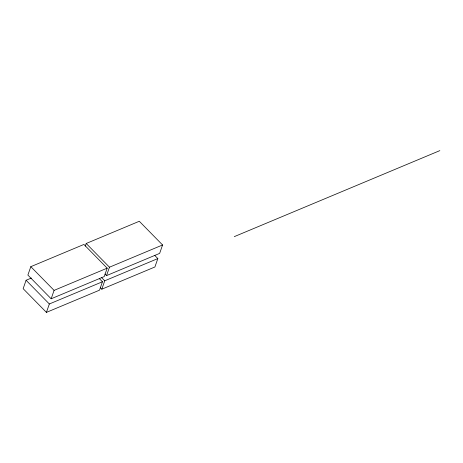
<?xml version="1.0" encoding="UTF-8"?>
<svg xmlns="http://www.w3.org/2000/svg" width="463" height="463" viewBox="0 0 463 463"><rect width="100%" height="100%" fill="white"/><g stroke="black" fill="none" stroke-linecap="round" stroke-linejoin="round"><path stroke-width="0.69" d="M31.386 278.043L26.078 280.265L23.15 288.669L46.422 312.38L99.522 290.162L102.45 281.759L99.412 278.662M30.813 266.671L27.884 275.074L51.156 298.785L104.256 276.561L107.184 268.158L83.913 244.447L30.813 266.671L54.084 290.382L51.156 298.785M46.422 312.38L49.344 303.977L102.45 281.759M85.296 246.079L86.199 243.492L139.299 221.268L162.571 244.979L159.648 253.383L106.542 275.607L105.026 274.061M100.292 287.656L101.808 289.201L104.736 280.798L157.837 258.58L154.804 255.483M106.542 275.607L109.471 267.203L162.571 244.979M157.837 258.58L154.908 266.983L101.808 289.201M54.084 290.382L107.184 268.158M234.29 236.639L439.85 150.62M86.199 243.492L109.471 267.203M101.698 277.707L104.736 280.798M26.078 280.265L49.344 303.977"/></g></svg>
